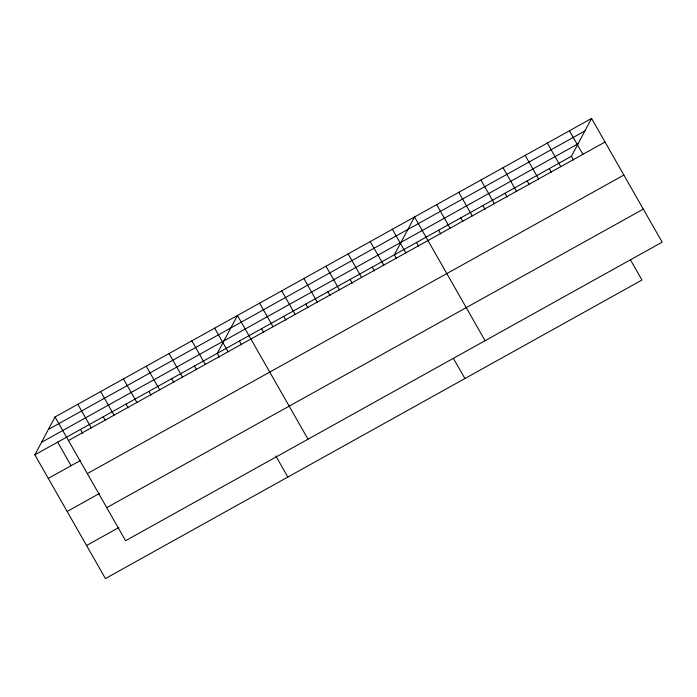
<?xml version="1.0" encoding="UTF-8"?>
<svg xmlns="http://www.w3.org/2000/svg" width="697" height="697" viewBox="0 0 697 697"><rect width="100%" height="100%" fill="white"/><g stroke="black" fill="none" stroke-linecap="round" stroke-linejoin="round"><path stroke-width="1.05" d="M630.454 259.833L641.972 280.028L105.421 578.554L34.85 454.827L55.028 416.972L591.579 118.446L662.15 242.173L125.591 540.698L55.028 416.972M34.85 454.827L571.409 156.302L591.579 118.446M48.363 429.465L584.922 130.94M41.506 442.334L578.066 143.817M68.472 440.539L605.022 142.014M48.293 478.395L80.599 460.421M87.317 473.594L623.876 175.069M67.147 511.45L99.453 493.476M106.746 507.643L643.296 209.117M86.567 545.498L118.873 527.524M569.449 130.766L582.892 154.333M571.409 156.302L573.553 160.075M547.311 143.077L560.754 166.644M549.271 168.622L551.423 172.394M525.181 155.387L538.624 178.955M527.141 180.932L529.293 184.705M503.051 167.707L516.494 191.274M505.011 193.252L507.155 197.016M480.913 180.018L494.356 203.585M482.873 205.563L485.025 209.335M458.783 192.328L472.226 215.904M460.743 217.873L462.895 221.646M436.653 204.648L450.096 228.215M438.605 230.193L440.757 233.965M485.086 340.685L414.515 216.959L394.345 254.823L396.497 258.587M416.475 242.504L418.627 246.276M392.385 229.278L405.828 252.845M453.39 358.345L464.916 378.541M370.255 241.589L383.69 265.156M372.207 267.134L374.359 270.906M348.117 253.9L361.56 277.467M350.077 279.445L352.229 283.217M325.987 266.219L339.43 289.786M327.947 291.764L330.09 295.537M303.848 278.53L317.292 302.097M305.809 304.075L307.961 307.847M281.719 290.849L295.162 314.417M283.679 316.386L285.831 320.158M259.589 303.16L273.032 326.727M261.549 328.705L263.693 332.478M308.022 439.197L237.45 315.471L217.281 353.335L219.433 357.099M239.411 341.016L241.563 344.788M214.65 328.165L228.093 351.732M275.803 455.943L287.852 477.053M191.849 340.85L205.293 364.418M194.472 366.021L196.624 369.793M169.04 353.536L182.483 377.103M171.671 378.706L173.823 382.479M146.239 366.221L159.683 389.789M148.87 391.392L151.022 395.164M123.439 378.907L136.882 402.474M126.061 404.077L128.213 407.85M100.629 391.601L114.073 415.168M103.261 416.771L105.413 420.544M77.829 404.286L91.272 427.853M80.46 429.457L82.612 433.229M57.651 442.142L71.094 465.709"/></g></svg>
